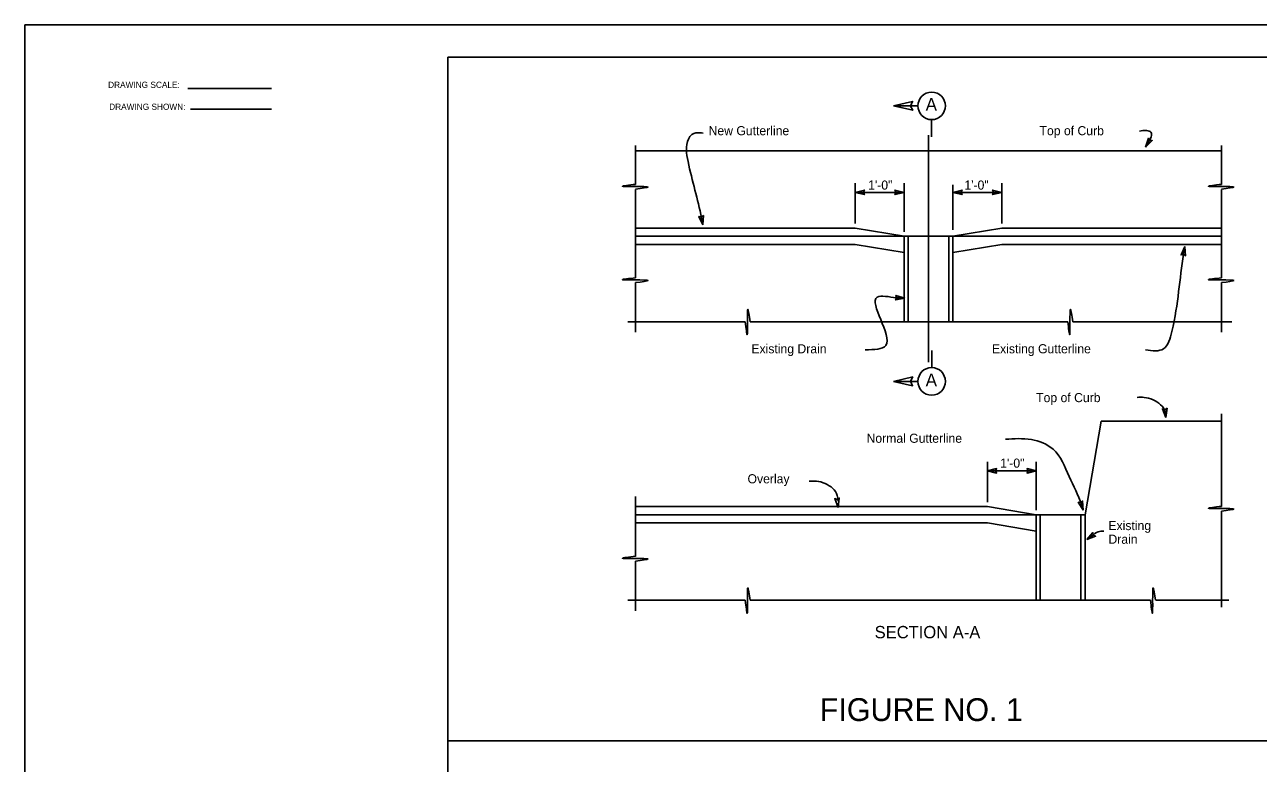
# Model space of a CAD drawing. Extents: x 999.2 to 1036.7, y 999.3 to 1022.7.
# Drawn here: x 1000 to 1018.95, y 1010.66 to 1022 of the extents above; entities that cross this region are included whole.
import ezdxf

# ---------------------------------------------------------------- set-up
doc = ezdxf.new("R2010")
doc.units = 0
for name, color, linetype in [('01-Slab', 7, 'Continuous'), ('03-Dimensions', 7, 'Continuous'), ('06-CenterLine', 7, 'Continuous'), ('10-Sheet Border', 7, 'Continuous'), ('31-Program-Titles', 7, 'Continuous'), ('Level 14', 7, 'Continuous'), ('S_PL_Dimens_PR', 7, 'Continuous')]:
    doc.layers.add(name, color=color, linetype=linetype)

msp = doc.modelspace()

# ---------------------------------------------------------------- linework, layer by layer
at = {"layer": '01-Slab'}
for p, q in [((1013.72, 1020.753), (1013.343, 1020.753)), ((1013.931, 1020.542), (1013.931, 1020.28)), ((1013.932, 1016.733), (1013.932, 1016.995)), ((1013.721, 1016.522), (1013.344, 1016.522))]:
    msp.add_line(p, q, dxfattribs=at)
for centre in [(1013.931, 1020.753), (1013.931, 1016.522)]:
    msp.add_circle(centre, 0.211, dxfattribs=at)
at = {"layer": '03-Dimensions'}
for p, q in [((1002.508, 1021.02), (1003.789, 1021.02)), ((1002.546, 1020.702), (1003.789, 1020.702)), ((1009.382, 1020.146), (1009.382, 1019.548)), ((1018.382, 1020.146), (1018.382, 1019.548)), ((1009.382, 1019.471), (1009.382, 1018.112)), ((1012.757, 1018.946), (1012.757, 1019.565)), ((1013.507, 1019.425), (1012.757, 1019.425)), ((1013.507, 1018.821), (1013.507, 1019.565)), ((1014.257, 1018.847), (1014.257, 1019.542)), ((1014.257, 1019.425), (1015.007, 1019.425)), ((1015.007, 1018.946), (1015.007, 1019.565)), ((1018.382, 1019.471), (1018.382, 1018.112)), ((1009.382, 1018.038), (1009.382, 1017.277)), ((1018.382, 1018.038), (1018.382, 1017.277)), ((1011.065, 1017.438), (1009.263, 1017.438)), ((1016.021, 1017.438), (1011.143, 1017.438)), ((1018.542, 1017.438), (1016.097, 1017.438)), ((1018.382, 1016.024), (1018.382, 1014.602)), ((1014.787, 1014.668), (1014.787, 1015.288)), ((1015.537, 1014.543), (1015.537, 1015.288)), ((1015.537, 1015.148), (1014.787, 1015.148)), ((1009.382, 1014.753), (1009.382, 1013.835)), ((1018.382, 1014.527), (1018.382, 1013.057)), ((1009.382, 1013.761), (1009.382, 1013)), ((1011.065, 1013.161), (1009.263, 1013.161)), ((1017.294, 1013.161), (1011.143, 1013.161)), ((1018.494, 1013.161), (1017.372, 1013.161))]:
    msp.add_line(p, q, dxfattribs=at)
for points in [[(1013.343, 1020.753), (1013.64, 1020.685), (1013.606, 1020.751), (1013.638, 1020.822)], [(1013.344, 1016.522), (1013.64, 1016.59), (1013.606, 1016.524), (1013.639, 1016.454)]]:
    msp.add_lwpolyline(points, close=True, dxfattribs=at)
for points in [[(1017.215, 1020.119), (1017.26, 1020.192), (1017.297, 1020.347), (1017.233, 1020.375), (1017.123, 1020.366)], [(1010.416, 1018.924), (1010.396, 1019.03), (1010.189, 1019.9), (1010.194, 1020.244), (1010.249, 1020.314), (1010.371, 1020.34), (1010.421, 1020.335)], [(1009.383, 1019.548), (1009.182, 1019.518), (1009.572, 1019.507), (1009.383, 1019.472)], [(1018.383, 1019.548), (1018.182, 1019.518), (1018.572, 1019.507), (1018.383, 1019.472)], [(1017.821, 1018.595), (1017.801, 1018.48), (1017.62, 1017.287), (1017.493, 1017.022), (1017.216, 1017.005)], [(1009.383, 1018.113), (1009.182, 1018.084), (1009.572, 1018.072), (1009.383, 1018.038)], [(1018.383, 1018.113), (1018.182, 1018.084), (1018.572, 1018.072), (1018.383, 1018.038)], [(1013.519, 1017.799), (1013.387, 1017.807), (1013.095, 1017.815), (1013.227, 1017.075), (1012.909, 1017.008)], [(1011.067, 1017.438), (1011.097, 1017.237), (1011.108, 1017.627), (1011.143, 1017.438)], [(1016.022, 1017.438), (1016.051, 1017.237), (1016.063, 1017.627), (1016.098, 1017.438)], [(1017.528, 1015.966), (1017.517, 1016.058), (1017.331, 1016.238), (1017.195, 1016.276), (1017.086, 1016.276)], [(1016.258, 1014.543), (1016.231, 1014.631), (1016.045, 1015.061), (1015.795, 1015.481), (1015.462, 1015.628), (1015.065, 1015.633)], [(1012.493, 1014.68), (1012.482, 1014.772), (1012.297, 1014.952), (1012.16, 1014.99), (1012.051, 1014.99)], [(1018.383, 1014.603), (1018.182, 1014.574), (1018.572, 1014.562), (1018.383, 1014.527)], [(1016.313, 1014.093), (1016.392, 1014.147), (1016.489, 1014.214), (1016.573, 1014.22)], [(1009.383, 1013.836), (1009.182, 1013.807), (1009.572, 1013.795), (1009.383, 1013.76)], [(1011.067, 1013.161), (1011.097, 1012.96), (1011.108, 1013.35), (1011.143, 1013.161)], [(1017.292, 1013.161), (1017.321, 1012.96), (1017.333, 1013.35), (1017.368, 1013.161)]]:
    msp.add_spline(points, degree=3, dxfattribs=at)
at = {"layer": '06-CenterLine'}
msp.add_line((1013.882, 1020.301), (1013.882, 1016.818), dxfattribs=at)
at = {"layer": '10-Sheet Border'}
for p, q in [((1035.5, 1021.5), (1006.5, 1021.5)), ((1006.5, 1021.5), (1006.5, 1000.5)), ((1035.5, 1011), (1006.5, 1011))]:
    msp.add_line(p, q, dxfattribs=at)
at = {"layer": '31-Program-Titles'}
for p, q in [((1018.382, 1020.063), (1009.382, 1020.063)), ((1012.757, 1018.876), (1009.382, 1018.876)), ((1013.507, 1018.751), (1012.757, 1018.876)), ((1014.257, 1018.751), (1015.007, 1018.876)), ((1015.007, 1018.876), (1018.382, 1018.876)), ((1018.382, 1018.751), (1009.382, 1018.751)), ((1013.507, 1018.751), (1013.507, 1017.438)), ((1013.569, 1018.751), (1013.569, 1017.438)), ((1014.194, 1018.751), (1014.194, 1017.438)), ((1014.257, 1018.751), (1014.257, 1017.438)), ((1012.757, 1018.625), (1009.382, 1018.625)), ((1013.507, 1018.5), (1012.757, 1018.625)), ((1014.257, 1018.5), (1015.007, 1018.625)), ((1015.007, 1018.625), (1018.382, 1018.625)), ((1016.287, 1014.473), (1016.537, 1015.911)), ((1016.537, 1015.911), (1018.382, 1015.911)), ((1014.787, 1014.598), (1009.382, 1014.598)), ((1015.537, 1014.473), (1014.787, 1014.598)), ((1016.287, 1014.473), (1009.382, 1014.473)), ((1014.787, 1014.348), (1009.382, 1014.348)), ((1015.537, 1014.223), (1014.787, 1014.348)), ((1015.537, 1014.473), (1015.537, 1013.161)), ((1015.599, 1014.473), (1015.599, 1013.161)), ((1016.224, 1014.473), (1016.224, 1013.161)), ((1016.287, 1014.473), (1016.287, 1013.161))]:
    msp.add_line(p, q, dxfattribs=at)
at = {"layer": 'Level 14'}
for p in [(1036, 1022), (1000, 1000)]:
    msp.add_line(p, (1000, 1022), dxfattribs=at)
at = {"layer": 'S_PL_Dimens_PR'}
for points in [[(1017.215, 1020.119), (1017.259, 1020.256), (1017.279, 1020.223), (1017.318, 1020.219)], [(1012.757, 1019.425), (1012.897, 1019.46), (1012.879, 1019.425), (1012.897, 1019.39)], [(1013.507, 1019.425), (1013.367, 1019.39), (1013.384, 1019.425), (1013.367, 1019.46)], [(1014.257, 1019.425), (1014.397, 1019.46), (1014.379, 1019.425), (1014.397, 1019.39)], [(1015.007, 1019.425), (1014.867, 1019.39), (1014.884, 1019.425), (1014.867, 1019.46)], [(1010.416, 1018.924), (1010.356, 1019.055), (1010.393, 1019.045), (1010.424, 1019.068)], [(1017.821, 1018.595), (1017.831, 1018.451), (1017.8, 1018.474), (1017.763, 1018.463)], [(1013.519, 1017.799), (1013.377, 1017.773), (1013.397, 1017.807), (1013.381, 1017.843)], [(1017.528, 1015.966), (1017.476, 1016.101), (1017.513, 1016.087), (1017.546, 1016.109)], [(1014.787, 1015.148), (1014.927, 1015.183), (1014.909, 1015.148), (1014.927, 1015.113)], [(1015.537, 1015.148), (1015.397, 1015.113), (1015.414, 1015.148), (1015.397, 1015.183)], [(1012.493, 1014.586), (1012.442, 1014.721), (1012.478, 1014.707), (1012.511, 1014.729)], [(1016.258, 1014.543), (1016.183, 1014.666), (1016.221, 1014.66), (1016.25, 1014.687)], [(1016.313, 1014.093), (1016.408, 1014.201), (1016.414, 1014.162), (1016.448, 1014.144)]]:
    msp.add_lwpolyline(points, close=True, dxfattribs=at)

# ---------------------------------------------------------------- texts
at = {"layer": '01-Slab'}
msp.add_text('FIGURE NO. 1', height=0.35, dxfattribs=at).set_placement((1012.212, 1011.306))
at = {"layer": '03-Dimensions'}
for s, height, p in [('DRAWING SCALE:', 0.095, (1001.282, 1021.029)), ('DRAWING SHOWN:', 0.095, (1001.298, 1020.692)), ('A', 0.197, (1013.838, 1020.677)), ('New Gutterline', 0.14, (1010.505, 1020.302)), ('Top of Curb', 0.14, (1015.588, 1020.302)), ('1\'-0"', 0.14, (1012.955, 1019.467)), ('1\'-0"', 0.14, (1014.434, 1019.467)), ('Existing Drain', 0.14, (1011.162, 1016.953)), ('Existing Gutterline', 0.14, (1014.857, 1016.953)), ('A', 0.197, (1013.838, 1016.445)), ('Top of Curb', 0.14, (1015.536, 1016.203)), ('Normal Gutterline', 0.14, (1012.931, 1015.579)), ('1\'-0"', 0.14, (1014.983, 1015.197)), ('Overlay', 0.14, (1011.103, 1014.956)), ('Existing ', 0.14, (1016.646, 1014.238)), ('Drain', 0.14, (1016.646, 1014.028)), ('SECTION A-A', 0.18999, (1013.055, 1012.576))]:
    msp.add_text(s, height=height, dxfattribs=at).set_placement(p)
at = {"layer": '31-Program-Titles'}
msp.add_text('FIGURE NO. 1', height=0.35, dxfattribs=at).set_placement((1012.212, 1011.306))

doc.saveas('drawing.dxf')
